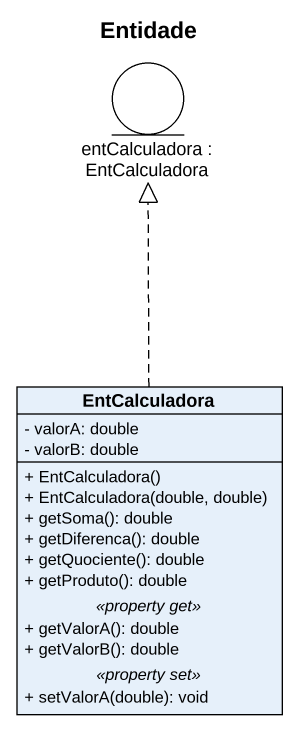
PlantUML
@startuml
title Entidade
allowmixing
hide circle
hide empty members
skinparam classAttributeIconSize 0
entity "entCalculadora : EntCalculadora" as entCalculadora
class EntCalculadora {
  - valorA: double
  - valorB: double
  --
  + EntCalculadora()
  + EntCalculadora(double, double)
  + getSoma(): double
  + getDiferenca(): double
  + getQuociente(): double
  + getProduto(): double
  .. <<property get>> ..
  + getValorA(): double
  + getValorB(): double
  .. <<property set>> ..
  + setValorA(double): void
}
EntCalculadora .up.|> entCalculadora
@enduml
